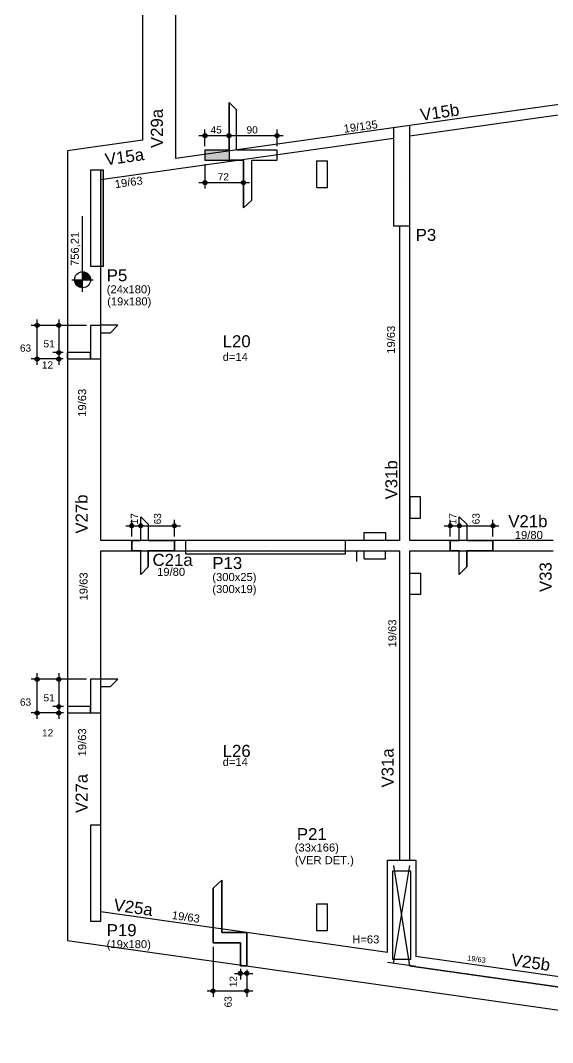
# Model space of a CAD drawing. Header units: millimetres. Extents: x 36428 to 40439, y 1072 to 6380.
# Drawn here: x 36428 to 37424, y 2006 to 3921 of the extents above; entities that cross this region are included whole.
import ezdxf

# ---------------------------------------------------------------- set-up
doc = ezdxf.new("R2010")
doc.units = ezdxf.units.MM
doc.linetypes.add('ESTILO_TQS_0001', pattern=[1, 0.7, -0.3])
for name, color, linetype in [('1', 4, 'Continuous'), ('10', 13, 'Continuous'), ('11', 22, 'Continuous'), ('12', 3, 'Continuous'), ('13', 76, 'Continuous'), ('18', 9, 'Continuous'), ('201', 7, 'ESTILO_TQS_0001'), ('242', 3, 'Continuous'), ('26', 1, 'Continuous'), ('27', 10, 'Continuous'), ('3', 2, 'Continuous'), ('30', 15, 'Continuous'), ('4', 1, 'Continuous'), ('42', 7, 'Continuous'), ('6', 6, 'Continuous'), ('8', 5, 'Continuous'), ('9', 3, 'Continuous')]:
    doc.layers.add(name, color=color, linetype=linetype)
doc.styles.get("Standard").update_dxf_attribs({"font": 'arial.ttf'})

msp = doc.modelspace()

# ---------------------------------------------------------------- linework, layer by layer
for p, q in [((36544.31, 3412.26), (36544.31, 3554.17)), ((36524.31, 3434.76), (36564.31, 3434.76))]:
    msp.add_line(p, q)
msp.add_circle((36544.31, 3434.76), 15)
at = {"layer": '1'}
for p, q in [((36656.78, 4907.58), (36656.78, 3696.3)), ((36718.78, 3661.65), (36718.78, 4320.08)), ((37868.57, 3824.58), (37271.78, 3740.01)), ((37271.78, 3740.01), (36718.78, 3661.65)), ((36656.78, 3696.3), (36516.28, 3676.39)), ((36516.28, 3676.39), (36516.28, 2196.76)), ((37115.28, 2347.43), (37168.28, 2347.43)), ((37115.28, 2174.5), (37115.28, 2347.43)), ((37168.28, 2347.43), (37168.28, 2166.99)), ((37115.28, 2174.5), (36578.28, 2250.6)), ((36516.28, 2196.76), (37865.53, 2005.58)), ((37870.28, 2067.52), (37168.28, 2166.99)), ((37168.28, 2147.8), (37115.28, 2155.31))]:
    msp.add_line(p, q, dxfattribs=at)
for points in [[(37373.12, 3735.18), (37870.28, 3805.63)], [(37391.78, 3757.02), (37351.78, 3751.35)], [(37156.78, 3704.53), (37373.12, 3735.18)], [(36711.12, 3641.38), (37126.78, 3700.28)], [(36578.28, 3622.55), (36711.12, 3641.38)], [(37137.78, 3535.72), (37137.78, 2946.08)], [(37156.78, 2946.08), (37156.78, 3535.72)], [(36578.28, 2946.08), (36578.28, 3460.08)], [(36736.78, 2946.08), (36578.28, 2946.08)], [(37137.78, 2946.08), (37036.78, 2946.08)], [(37425.78, 2946.08), (37156.78, 2946.08)], [(36578.28, 2927.08), (36736.78, 2927.08)], [(36578.28, 2413.08), (36578.28, 2927.08)], [(37036.78, 2927.08), (37137.78, 2927.08)], [(37137.78, 2927.08), (37137.78, 2347.43)], [(37156.78, 2927.08), (37425.78, 2927.08)], [(37156.78, 2347.43), (37156.78, 2927.08)]]:
    msp.add_lwpolyline(points, dxfattribs=at)
at = {"layer": '18'}
for p, q in [((36818.55, 3677.67), (36818.55, 3766.86)), ((36832.55, 3677.86), (36832.55, 3752.86)), ((36908.55, 3677.86), (36832.55, 3677.86)), ((36908.55, 3658.67), (36908.55, 3677.86)), ((36845.55, 3658.67), (36818.55, 3658.67)), ((36845.55, 3569.67), (36845.55, 3658.67)), ((36861.55, 3583.67), (36861.55, 3658.67)), ((36861.55, 3658.67), (36908.55, 3658.67)), ((36578.28, 3349.36), (36559.28, 3349.36)), ((36559.28, 3349.36), (36559.28, 3298.36)), ((36610.41, 3349.59), (36578.28, 3349.59)), ((36578.28, 3349.59), (36578.28, 3349.36)), ((36578.28, 3286.36), (36578.28, 3335.59)), ((36578.28, 3335.59), (36596.41, 3335.59)), ((36559.28, 3298.36), (36515.28, 3298.36)), ((36515.28, 3298.36), (36515.28, 3286.36)), ((36515.28, 3286.36), (36559.28, 3286.36)), ((36559.28, 3286.36), (36578.28, 3286.36)), ((36653.3, 2946.08), (36653.3, 2990.54)), ((37249.67, 2946.08), (37249.67, 2990.54)), ((36667.3, 2976.54), (36667.3, 2946.08)), ((37263.67, 2976.54), (37263.67, 2946.08)), ((36653.3, 2946.08), (36636.3, 2946.08)), ((36636.3, 2946.08), (36636.3, 2927.08)), ((36667.3, 2946.08), (36716.3, 2946.08)), ((36716.3, 2927.08), (36716.3, 2946.08)), ((37249.67, 2946.08), (37232.67, 2946.08)), ((37232.67, 2946.08), (37232.67, 2927.08)), ((37263.67, 2946.08), (37312.67, 2946.08)), ((37312.67, 2927.08), (37312.67, 2946.08)), ((36636.3, 2927.08), (36653.3, 2927.08)), ((36653.3, 2882.61), (36653.3, 2927.08)), ((36716.3, 2927.08), (36667.3, 2927.08)), ((36667.3, 2896.61), (36667.3, 2927.08)), ((37232.67, 2927.08), (37249.67, 2927.08)), ((37249.67, 2882.61), (37249.67, 2927.08)), ((37312.67, 2927.08), (37263.67, 2927.08)), ((37263.67, 2896.61), (37263.67, 2927.08)), ((36578.28, 2686.18), (36559.28, 2686.18)), ((36559.28, 2686.18), (36559.28, 2635.18)), ((36610.41, 2686.41), (36578.28, 2686.41)), ((36578.28, 2686.41), (36578.28, 2686.18)), ((36578.28, 2623.18), (36578.28, 2672.41)), ((36578.28, 2672.41), (36596.41, 2672.41)), ((36559.28, 2635.18), (36516.28, 2635.18)), ((36516.28, 2635.18), (36516.28, 2623.18)), ((36516.28, 2623.18), (36559.28, 2623.18)), ((36559.28, 2623.18), (36578.28, 2623.18)), ((36804.78, 2309.73), (36804.78, 2211.84)), ((36788.78, 2211.84), (36788.78, 2294.73)), ((36788.78, 2192.65), (36788.78, 2211.84)), ((36788.78, 2211.84), (36788.78, 2211.84)), ((36788.78, 2211.84), (36788.78, 2211.84)), ((36804.78, 2211.84), (36851.78, 2211.84)), ((36851.78, 2211.84), (36851.78, 2149.22)), ((36839.78, 2192.65), (36788.78, 2192.65)), ((36839.78, 2149.22), (36839.78, 2192.65)), ((36851.78, 2149.22), (36839.78, 2149.22))]:
    msp.add_line(p, q, dxfattribs=at)
msp.add_lwpolyline([(36818.55, 3677.67), (36773.55, 3677.67), (36773.55, 3658.67), (36818.55, 3658.67)], dxfattribs=at)
at = {"layer": '201', "linetype": 'ESTILO_TQS_0001'}
msp.add_line((37156.78, 2149.43), (37868.57, 2048.58), dxfattribs=at)
at = {"layer": '242'}
for p, q in [((37141.83, 3618.66), (37141.83, 3618.66)), ((36568.78, 3550.08), (36568.78, 3550.08)), ((36886.78, 2936.58), (36886.78, 2936.58)), ((36886.78, 2935.08), (36886.78, 2935.08)), ((36568.78, 2323.08), (36568.78, 2323.08)), ((37141.83, 2254.45), (37141.83, 2254.45))]:
    msp.add_line(p, q, dxfattribs=at)
at = {"layer": '26', "color": 3, "linetype": 'Continuous'}
for p, q in [((36773.55, 3685.17), (36773.55, 3716.03)), ((36818.55, 3685.17), (36818.55, 3716.03)), ((36908.55, 3685.36), (36908.55, 3716.03)), ((36762.3, 3704.78), (36829.8, 3704.78)), ((36807.3, 3704.78), (36919.8, 3704.78)), ((36818.55, 3710.83), (36818.55, 3710.83)), ((36818.55, 3703.33), (36818.55, 3693.53)), ((36773.55, 3677.67), (36773.55, 3677.67)), ((36818.55, 3677.67), (36818.55, 3677.67)), ((36908.55, 3677.86), (36908.55, 3677.86)), ((36773.55, 3658.67), (36773.55, 3658.67)), ((36845.55, 3658.67), (36845.55, 3658.67)), ((36773.55, 3651.17), (36773.55, 3605.56)), ((36845.55, 3651.17), (36845.55, 3605.56)), ((36762.3, 3616.81), (36856.8, 3616.81)), ((36459.3, 3275.11), (36459.3, 3360.61)), ((36499.83, 3360.61), (36499.83, 3287.11)), ((36551.78, 3349.36), (36448.05, 3349.36)), ((36551.78, 3349.36), (36488.58, 3349.36)), ((36559.28, 3349.36), (36559.28, 3349.36)), ((36559.28, 3349.36), (36559.28, 3349.36)), ((36507.78, 3298.36), (36488.58, 3298.36)), ((36507.78, 3298.36), (36488.58, 3298.36)), ((36499.83, 3309.61), (36499.83, 3275.11)), ((36515.28, 3298.36), (36515.28, 3298.36)), ((36515.28, 3298.36), (36515.28, 3298.36)), ((36507.78, 3286.36), (36448.05, 3286.36)), ((36507.78, 3286.36), (36488.58, 3286.36)), ((36515.28, 3286.36), (36515.28, 3286.36)), ((36515.28, 3286.36), (36515.28, 3286.36)), ((36625.05, 2973.79), (36664.55, 2973.79)), ((36636.3, 2953.58), (36636.3, 2985.04)), ((36642.05, 2973.79), (36727.55, 2973.79)), ((36653.3, 2975.81), (36653.3, 2985.04)), ((36653.3, 2953.58), (36653.3, 2985.04)), ((36716.3, 2953.58), (36716.3, 2985.04)), ((37221.42, 2973.79), (37260.92, 2973.79)), ((37232.67, 2953.58), (37232.67, 2985.04)), ((37238.42, 2973.79), (37323.92, 2973.79)), ((37249.67, 2975.81), (37249.67, 2985.04)), ((37249.67, 2953.58), (37249.67, 2985.04)), ((37312.67, 2953.58), (37312.67, 2985.04)), ((36653.3, 2968.31), (36653.3, 2968.31)), ((37249.67, 2968.31), (37249.67, 2968.31)), ((36636.3, 2946.08), (36636.3, 2946.08)), ((36653.3, 2946.08), (36653.3, 2946.08)), ((36716.3, 2946.08), (36716.3, 2946.08)), ((37232.67, 2946.08), (37232.67, 2946.08)), ((37249.67, 2946.08), (37249.67, 2946.08)), ((37312.67, 2946.08), (37312.67, 2946.08)), ((36551.78, 2686.18), (36448.05, 2686.18)), ((36459.3, 2611.93), (36459.3, 2697.43)), ((36551.78, 2686.18), (36488.58, 2686.18)), ((36499.83, 2697.43), (36499.83, 2623.93)), ((36559.28, 2686.18), (36559.28, 2686.18)), ((36559.28, 2686.18), (36559.28, 2686.18)), ((36499.83, 2646.43), (36499.83, 2611.93)), ((36508.78, 2635.18), (36488.58, 2635.18)), ((36508.78, 2635.18), (36488.58, 2635.18)), ((36516.28, 2635.18), (36516.28, 2635.18)), ((36516.28, 2635.18), (36516.28, 2635.18)), ((36508.78, 2623.18), (36448.05, 2623.18)), ((36508.78, 2623.18), (36488.58, 2623.18)), ((36516.28, 2623.18), (36516.28, 2623.18)), ((36516.28, 2623.18), (36516.28, 2623.18)), ((36788.78, 2192.65), (36788.78, 2192.65)), ((36788.78, 2185.15), (36788.78, 2091.09)), ((36839.78, 2151.49), (36839.78, 2151.49)), ((36851.78, 2149.51), (36851.78, 2149.51)), ((36851.78, 2149.22), (36851.78, 2149.22)), ((36828.53, 2135.19), (36863.03, 2135.19)), ((36839.78, 2143.99), (36839.78, 2123.94)), ((36851.78, 2142.01), (36851.78, 2123.94)), ((36851.78, 2141.72), (36851.78, 2091.09)), ((36777.53, 2102.34), (36863.03, 2102.34))]:
    msp.add_line(p, q, dxfattribs=at)
for centre, radius in [((36773.55, 3704.78), 3.75), ((36773.55, 3704.78), 1.87), ((36818.55, 3704.78), 3.75), ((36818.55, 3704.78), 3.75), ((36818.55, 3704.78), 1.87), ((36818.55, 3704.78), 1.87), ((36908.55, 3704.78), 3.75), ((36908.55, 3704.78), 1.87), ((36773.55, 3616.81), 3.75), ((36845.55, 3616.81), 3.75), ((36773.55, 3616.81), 1.87), ((36845.55, 3616.81), 1.87), ((36459.3, 3349.36), 3.75), ((36499.83, 3349.36), 3.75), ((36459.3, 3349.36), 1.87), ((36499.83, 3349.36), 1.87), ((36499.83, 3298.36), 3.75), ((36499.83, 3298.36), 3.75), ((36499.83, 3298.36), 1.87), ((36499.83, 3298.36), 1.87), ((36459.3, 3286.36), 3.75), ((36459.3, 3286.36), 1.87), ((36499.83, 3286.36), 3.75), ((36499.83, 3286.36), 1.87), ((36636.3, 2973.79), 3.75), ((36636.3, 2973.79), 1.87), ((36653.3, 2973.79), 3.75), ((36653.3, 2973.79), 3.75), ((36653.3, 2973.79), 1.87), ((36653.3, 2973.79), 1.87), ((36716.3, 2973.79), 3.75), ((36716.3, 2973.79), 1.87), ((37232.67, 2973.79), 3.75), ((37232.67, 2973.79), 1.87), ((37249.67, 2973.79), 3.75), ((37249.67, 2973.79), 3.75), ((37249.67, 2973.79), 1.87), ((37249.67, 2973.79), 1.87), ((37312.67, 2973.79), 3.75), ((37312.67, 2973.79), 1.87), ((36459.3, 2686.18), 3.75), ((36459.3, 2686.18), 1.87), ((36499.83, 2686.18), 3.75), ((36499.83, 2686.18), 1.87), ((36459.3, 2623.18), 3.75), ((36459.3, 2623.18), 1.87), ((36499.83, 2635.18), 3.75), ((36499.83, 2635.18), 3.75), ((36499.83, 2623.18), 3.75), ((36499.83, 2635.18), 1.87), ((36499.83, 2635.18), 1.87), ((36499.83, 2623.18), 1.87), ((36839.78, 2135.19), 3.75), ((36839.78, 2135.19), 1.87), ((36851.78, 2135.19), 3.75), ((36851.78, 2135.19), 1.87), ((36788.78, 2102.34), 3.75), ((36788.78, 2102.34), 1.87), ((36851.78, 2102.34), 3.75), ((36851.78, 2102.34), 1.87)]:
    msp.add_circle(centre, radius, dxfattribs=at)
at = {"layer": '27'}
for points in [[(36544.31, 3434.76), (36544.31, 3449.76), (36546.17, 3449.65)], [(36544.31, 3434.76), (36546.17, 3449.65), (36547.35, 3449.45)], [(36544.31, 3434.76), (36547.35, 3449.45), (36548.73, 3449.1)], [(36544.31, 3434.76), (36548.73, 3449.1), (36549.82, 3448.71)], [(36544.31, 3434.76), (36549.82, 3448.71), (36550.32, 3448.51)], [(36544.31, 3434.76), (36550.32, 3448.51), (36551.22, 3448.08)], [(36544.31, 3434.76), (36551.22, 3448.08), (36551.9, 3447.7)], [(36544.31, 3434.76), (36551.9, 3447.7), (36552.67, 3447.21)], [(36544.31, 3434.76), (36552.67, 3447.21), (36553.27, 3446.79)], [(36544.31, 3434.76), (36529.31, 3434.76), (36529.43, 3432.9)], [(36544.31, 3434.76), (36529.43, 3432.9), (36529.62, 3431.72)], [(36544.31, 3434.76), (36529.62, 3431.72), (36529.98, 3430.34)], [(36544.31, 3434.76), (36529.98, 3430.34), (36530.36, 3429.25)], [(36544.31, 3434.76), (36530.36, 3429.25), (36530.57, 3428.75)], [(36544.31, 3434.76), (36530.57, 3428.75), (36531, 3427.85)], [(36544.31, 3434.76), (36531, 3427.85), (36531.37, 3427.17)], [(36544.31, 3434.76), (36531.37, 3427.17), (36531.86, 3426.4)], [(36544.31, 3434.76), (36531.86, 3426.4), (36532.28, 3425.81)], [(36544.31, 3434.76), (36532.28, 3425.81), (36532.81, 3425.13)], [(36544.31, 3434.76), (36532.81, 3425.13), (36533.31, 3424.56)], [(36544.31, 3434.76), (36533.31, 3424.56), (36534.13, 3423.74)], [(36544.31, 3434.76), (36534.13, 3423.74), (36535.6, 3422.55)], [(36544.31, 3434.76), (36535.6, 3422.55), (36536.58, 3421.91)], [(36544.31, 3434.76), (36536.58, 3421.91), (36537.63, 3421.33)], [(36544.31, 3434.76), (36537.63, 3421.33), (36539.04, 3420.72)], [(36544.31, 3434.76), (36539.04, 3420.72), (36540.39, 3420.28)], [(36544.31, 3434.76), (36540.39, 3420.28), (36541.34, 3420.06)], [(36544.31, 3434.76), (36541.34, 3420.06), (36542.08, 3419.93)], [(36544.31, 3434.76), (36542.08, 3419.93), (36543.28, 3419.8)], [(36544.31, 3434.76), (36543.28, 3419.8), (36543.38, 3419.79)], [(36544.31, 3434.76), (36543.38, 3419.79), (36544.31, 3419.76)], [(36544.31, 3434.76), (36553.27, 3446.79), (36553.95, 3446.26)], [(36544.31, 3434.76), (36553.95, 3446.26), (36554.51, 3445.76)], [(36544.31, 3434.76), (36554.51, 3445.76), (36555.33, 3444.94)], [(36544.31, 3434.76), (36555.33, 3444.94), (36556.52, 3443.47)], [(36544.31, 3434.76), (36556.52, 3443.47), (36557.16, 3442.49)], [(36544.31, 3434.76), (36557.16, 3442.49), (36557.74, 3441.45)], [(36544.31, 3434.76), (36557.74, 3441.45), (36558.35, 3440.04)], [(36544.31, 3434.76), (36558.35, 3440.04), (36558.79, 3438.68)], [(36544.31, 3434.76), (36558.79, 3438.68), (36559.01, 3437.73)], [(36544.31, 3434.76), (36559.01, 3437.73), (36559.14, 3437)], [(36544.31, 3434.76), (36559.14, 3437), (36559.27, 3435.79)], [(36544.31, 3434.76), (36559.27, 3435.79), (36559.28, 3435.7)], [(36544.31, 3434.76), (36559.28, 3435.7), (36559.31, 3434.76)], [(36544.31, 3434.76), (36544.31, 3419.76), (36544.31, 3434.76)], [(36544.31, 3434.76), (36559.31, 3434.76), (36544.31, 3434.76)]]:
    msp.add_solid(points, dxfattribs=at)
at = {"layer": '3'}
for points in [[(37126.78, 3535.72), (37156.78, 3535.72), (37156.78, 3723.72), (37126.78, 3719.47), (37126.78, 3535.72)], [(36559.28, 3460.08), (36578.28, 3460.08), (36578.28, 3640.08), (36559.28, 3640.08), (36559.28, 3460.08)], [(36736.78, 2927.08), (37036.78, 2927.08), (37036.78, 2946.08), (36736.78, 2946.08), (36736.78, 2927.08)], [(36559.28, 2233.08), (36578.28, 2233.08), (36578.28, 2413.08), (36559.28, 2413.08), (36559.28, 2233.08)]]:
    msp.add_lwpolyline(points, dxfattribs=at)
at = {"layer": '30'}
for points in [[(36832.55, 3752.86), (36818.55, 3766.86), (36818.55, 3658.67), (36845.55, 3658.67), (36845.55, 3569.67), (36861.55, 3583.67), (36861.55, 3658.67), (36908.55, 3658.67), (36908.55, 3677.86), (36832.55, 3677.86), (36832.55, 3752.86)], [(36596.41, 3335.59), (36610.41, 3349.59), (36578.28, 3349.59), (36578.28, 3349.36), (36559.28, 3349.36), (36559.28, 3286.36), (36578.28, 3286.36), (36578.28, 3335.59), (36596.41, 3335.59), (36596.41, 3335.59)], [(36559.28, 3298.36), (36515.28, 3298.36), (36515.28, 3286.36), (36559.28, 3286.36), (36559.28, 3298.36)], [(36667.3, 2896.61), (36653.3, 2882.61), (36653.3, 2927.08), (36636.3, 2927.08), (36636.3, 2946.08), (36653.3, 2946.08), (36653.3, 2990.54), (36667.3, 2976.54), (36667.3, 2946.08), (36716.3, 2946.08), (36716.3, 2927.08), (36667.3, 2927.08), (36667.3, 2896.61)], [(37263.67, 2896.61), (37249.67, 2882.61), (37249.67, 2927.08), (37232.67, 2927.08), (37232.67, 2946.08), (37249.67, 2946.08), (37249.67, 2990.54), (37263.67, 2976.54), (37263.67, 2946.08), (37312.67, 2946.08), (37312.67, 2927.08), (37263.67, 2927.08), (37263.67, 2896.61)], [(36596.41, 2672.41), (36610.41, 2686.41), (36578.28, 2686.41), (36578.28, 2686.18), (36559.28, 2686.18), (36559.28, 2623.18), (36578.28, 2623.18), (36578.28, 2672.41), (36596.41, 2672.41), (36596.41, 2672.41)], [(36559.28, 2635.18), (36516.28, 2635.18), (36516.28, 2623.18), (36559.28, 2623.18), (36559.28, 2635.18)], [(36804.78, 2309.73), (36788.78, 2294.73), (36788.78, 2294.73), (36788.78, 2294.73), (36788.78, 2211.84), (36788.78, 2211.84), (36788.78, 2192.65), (36839.78, 2192.65), (36839.78, 2149.22), (36851.78, 2149.22), (36851.78, 2211.84), (36804.78, 2211.84), (36804.78, 2309.73)]]:
    msp.add_lwpolyline(points, dxfattribs=at)
for points in [[(36818.55, 3677.67), (36773.55, 3677.67), (36773.55, 3658.67)], [(36818.55, 3677.67), (36773.55, 3658.67), (36818.55, 3658.67)], [(36818.55, 3677.67), (36818.55, 3658.67), (36818.55, 3677.67)], [(36578.28, 3460.08), (36583.28, 3460.08), (36583.28, 3640.08)], [(36578.28, 3460.08), (36583.28, 3640.08), (36578.28, 3640.08)], [(36578.28, 3460.08), (36578.28, 3640.08), (36578.28, 3460.08)]]:
    msp.add_solid(points, dxfattribs=at)
at = {"layer": '4'}
for p, q in [((36583.28, 3640.08), (36559.28, 3640.08)), ((36559.28, 3640.08), (36559.28, 3460.08)), ((36583.28, 3460.08), (36583.28, 3640.08)), ((36559.28, 3460.08), (36583.28, 3460.08)), ((37036.78, 2946.08), (36736.78, 2946.08)), ((36736.78, 2946.08), (36736.78, 2921.08)), ((37036.78, 2921.08), (37036.78, 2946.08)), ((36736.78, 2921.08), (37036.78, 2921.08))]:
    msp.add_line(p, q, dxfattribs=at)
msp.add_lwpolyline([(37125.28, 2327.45), (37158.28, 2327.45), (37158.28, 2161.45), (37125.28, 2161.45), (37125.28, 2327.45)], dxfattribs=at)
at = {"layer": '42'}
for p, q in [((36982.54, 3657.84), (37002.79, 3657.84)), ((36982.79, 3607.84), (36982.79, 3657.87)), ((37002.79, 3607.84), (37002.79, 3657.84)), ((36982.79, 3607.84), (37002.79, 3607.84)), ((37071.78, 2946.08), (37071.78, 2961.08)), ((37071.78, 2961.08), (37111.78, 2961.08)), ((37111.78, 2961.08), (37111.78, 2946.08)), ((37057.79, 2907.08), (37057.79, 2927.08)), ((37071.78, 2912.08), (37071.78, 2927.08)), ((37071.78, 2912.08), (37111.78, 2912.08)), ((37111.78, 2912.08), (37111.78, 2927.08)), ((36982.79, 2265.32), (37002.79, 2265.32)), ((36982.79, 2215.28), (36982.79, 2265.32)), ((37002.79, 2215.31), (37002.79, 2265.32)), ((36982.54, 2215.31), (37002.79, 2215.31))]:
    msp.add_line(p, q, dxfattribs=at)
for points in [[(37176.79, 3028.08), (37156.78, 3028.08), (37156.78, 2988.08), (37176.79, 2988.08), (37176.79, 3028.08)], [(37176.79, 2845.07), (37156.78, 2845.07), (37156.78, 2885.07), (37176.79, 2885.07), (37176.79, 2845.07)]]:
    msp.add_lwpolyline(points, dxfattribs=at)
at = {"layer": '6'}
for p, q in [((37126.78, 2153.68), (37156.78, 2337.43)), ((37126.78, 2337.43), (37156.28, 2149.43))]:
    msp.add_line(p, q, dxfattribs=at)

# ---------------------------------------------------------------- texts
at = {"layer": '10'}
for s, p in [('L20', (36806.63, 3308.27)), ('L26', (36806.63, 2540.85))]:
    msp.add_text(s, height=22.5, dxfattribs=at).set_placement(p)
at = {"layer": '11'}
for s, height, rotation, p in [('19/135', 15, 8.065, (37034.32, 3710.06)), ('19/63', 15, 8.065, (36605.8, 3606.34)), ('19/63', 15, 90, (37129.34, 3296.19)), ('19/63', 15, 90, (36551.01, 3178.02)), ('19/63', 15, 90, (36553.66, 2834)), ('19/63', 15, 90, (37131.75, 2745.89)), ('19/63', 15, 90, (36551.01, 2541.84)), ('19/63', 15, 351.935, (36710.74, 2237.23)), ('19/63', 10, 351.93495, (37263.96, 2159.35))]:
    msp.add_text(s, height=height, rotation=rotation, dxfattribs=at).set_placement(p)
for p in [(37353.64, 2949.08), (36683.89, 2880.02)]:
    msp.add_text('19/80', height=15, dxfattribs=at).set_placement(p)
at = {"layer": '12'}
for s, p in [('(24x180)', (36589.53, 3409.45)), ('(19x180)', (36590.35, 3386.64)), ('(300x25)', (36787.29, 2870.31)), ('(300x19)', (36787.29, 2847.81)), ('(33x166)', (36941.55, 2363.46)), ('(VER DET.)', (36941.77, 2339.8)), ('H=63', (37049.28, 2191.29)), ('(19x180)', (36589.53, 2182.45))]:
    msp.add_text(s, height=15, dxfattribs=at).set_placement(p)
at = {"layer": '13'}
for p in [(36806.63, 3282.77), (36806.63, 2523.85)]:
    msp.add_text('d=14', height=15, dxfattribs=at).set_placement(p)
at = {"layer": '26', "color": 3, "linetype": 'Continuous'}
for s, p in [('45', (36783.9, 3708.83)), ('90', (36851.4, 3708.83)), ('72', (36797.4, 3620.86)), ('63', (36427.04, 3299.98)), ('51', (36471.17, 3308)), ('12', (36468.15, 3268.31)), ('63', (36427.04, 2636.79)), ('51', (36471.17, 2644.81)), ('12', (36468.44, 2579.03))]:
    msp.add_text(s, height=13.5, dxfattribs=at).set_placement(p)
at = {"layer": '26'}
msp.add_text('756,21', height=15, rotation=90, dxfattribs=at).set_placement((36537.28, 3460.6))
at = {"layer": '26', "color": 3, "linetype": 'Continuous'}
for s, p in [('17', (36647.97, 2976.49)), ('63', (36691.35, 2976.5)), ('17', (37244.34, 2976.49)), ('63', (37287.72, 2976.5)), ('12', (36833.05, 2109.26)), ('63', (36823.57, 2071.36))]:
    msp.add_text(s, height=13.5, rotation=90, dxfattribs=at).set_placement(p)
at = {"layer": '8'}
for s, rotation, p in [('V29a', 90, (36694.66, 3681.53)), ('V15b', 8.065, (37178.27, 3732.44)), ('V15a', 8.065, (36588, 3648.8)), ('V31b', 90, (37133.68, 3023.15)), ('V27b', 90, (36553.66, 2959.08)), ('V33', 90, (37422.52, 2849.67)), ('V31a', 90, (37126.71, 2483.4)), ('V27a', 90, (36553.66, 2435.58)), ('V25a', 351.935, (36601.35, 2253.01)), ('V25b', 351.935, (37345.39, 2149.9))]:
    msp.add_text(s, height=22.5, rotation=rotation, dxfattribs=at).set_placement(p)
for s, p in [('V21b', (37341.42, 2971.21)), ('C21a', (36675.35, 2898.7))]:
    msp.add_text(s, height=22.5, dxfattribs=at).set_placement(p)
at = {"layer": '9'}
for s, p in [('P3', (37168.03, 3507.59)), ('P5', (36589.53, 3431.95)), ('P13', (36787.29, 2892.81)), ('P21', (36945.52, 2384.85)), ('P19', (36589.53, 2204.95))]:
    msp.add_text(s, height=22.5, dxfattribs=at).set_placement(p)

doc.saveas('drawing.dxf')
